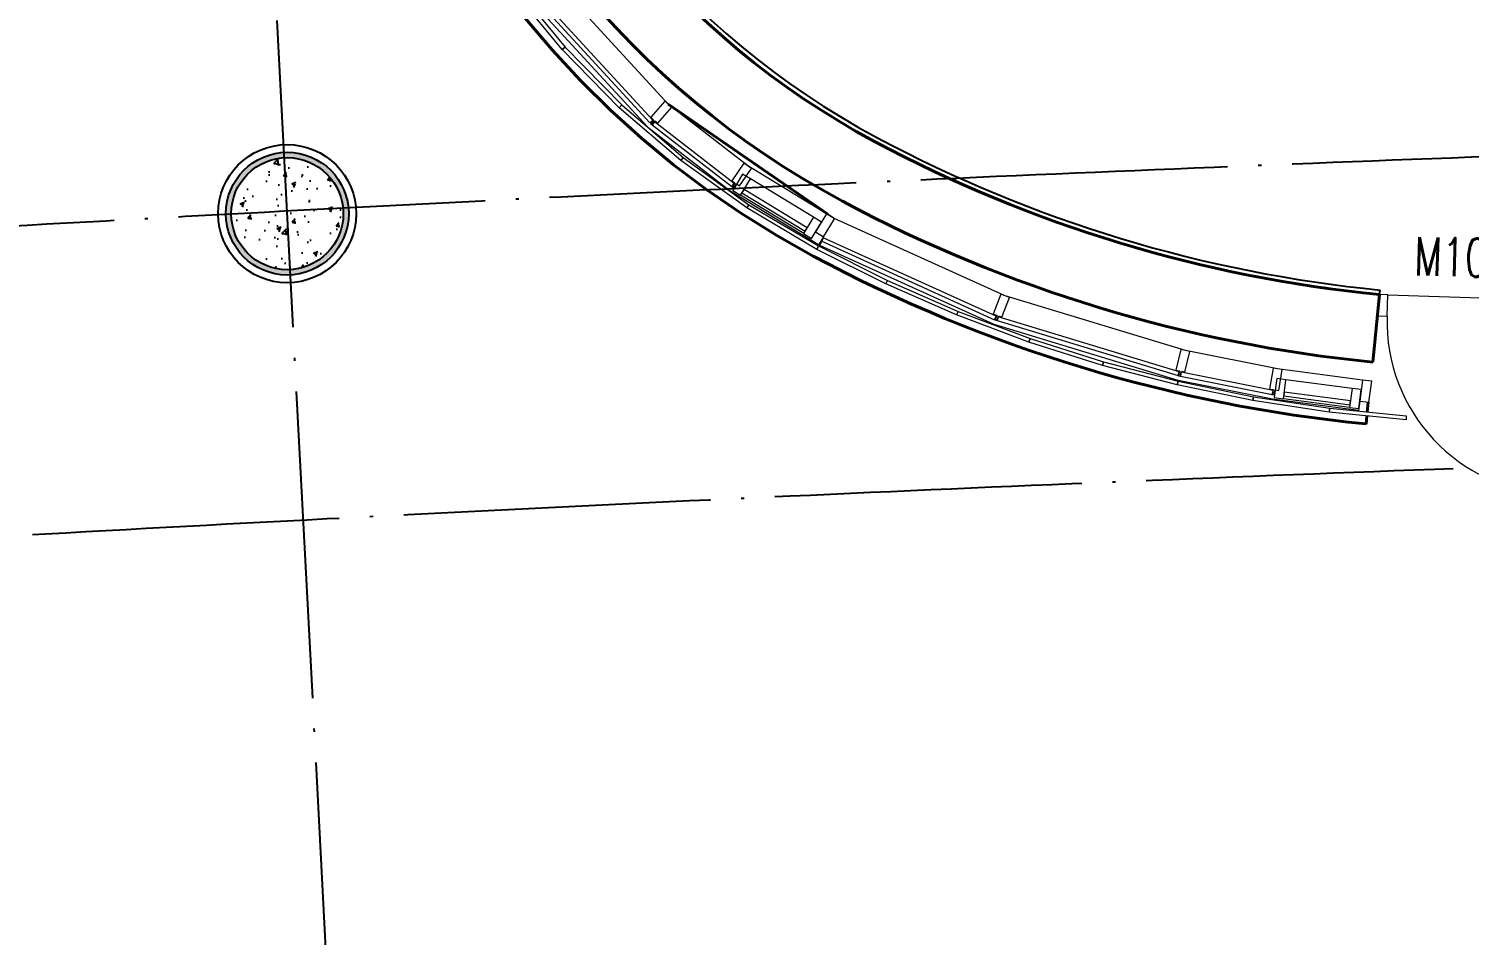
# Model space of a CAD drawing. Header units: millimetres. Extents: x 347599 to 1495443, y -100002 to 152717.
# Drawn here: x 1387381 to 1396761, y 9897 to 15803 of the extents above; entities that cross this region are included whole.
import ezdxf
from ezdxf.enums import TextEntityAlignment as Align

# ---------------------------------------------------------------- set-up
doc = ezdxf.new("R2010")
doc.units = ezdxf.units.MM
doc.header["$LTSCALE"] = 1000
doc.linetypes.add('E-RG-1F$0$$0$DOTE', pattern=[2.42, 2, -0.2, 0.02, -0.2])
doc.layers.get('0').update_dxf_attribs({"linetype": 'CONTINUOUS'})
for name, color, linetype in [('00外装饰面', 21, 'CONTINUOUS'), ('A-------', 18, 'CONTINUOUS'), ('A-SYMB-DOOR', 13, 'CONTINUOUS'), ('A-SYMB-DOOR1', 4, 'CONTINUOUS'), ('A—墙体', 7, 'CONTINUOUS'), ('A—轴线、尺寸', 1, 'CONTINUOUS'), ('I—平面—装饰面层线', 192, 'CONTINUOUS'), ('I—平面—门', 22, 'CONTINUOUS'), ('XRE2$0$0S-COLS-HATCH-A', 8, 'CONTINUOUS'), ('轴线100', 1, 'CONTINUOUS')]:
    doc.layers.add(name, color=color, linetype=linetype)
for name, color, linetype, lineweight in [('E1-RD-1F$0$A-DOOR', 32, 'CONTINUOUS', 5), ('E1-RD-1F$0$A-GLAZ', 140, 'CONTINUOUS', 5), ('E1-RD-1F$0$A-GLAZ-CWMG', 3, 'CONTINUOUS', 5), ('E1-RD-1F$0$A-WALL', 7, 'CONTINUOUS', 5), ('E1-RI-1F$0$A-WALL', 7, 'CONTINUOUS', 5)]:
    doc.layers.add(name, color=color, linetype=linetype, lineweight=lineweight)
doc.styles.add('ECADI-TXT', font='simplex.shx', dxfattribs={"bigfont": 'hztxt.shx'})

# ---------------------------------------------------------------- blocks, each defined once
blk = doc.blocks.new('E1-RD-1F$0$Rectangular Mullion - 60 x 200 vert Butt glazed - Black-10418609-E1b 和 E1c 号楼一层平面图 BLDG E1b AND E1c FIRST FLOOR PLAN')
at = {"layer": 'E1-RD-1F$0$A-GLAZ-CWMG', "color": 8}
for p, q in [((-60, -125.3), (-60, -122.1)), ((-11.2, -125.3), (-60, -125.3))]:
    blk.add_line(p, q, dxfattribs=at)
blk = doc.blocks.new('E1-RD-1F$0$Rectangular Mullion - 60 X 200 standard snap cover - Black-10418608-E1b 和 E1c 号楼一层平面图 BLDG E1b AND E1c FIRST FLOOR PLAN')
at = {"layer": 'E1-RD-1F$0$A-GLAZ-CWMG', "color": 8}
blk.add_line((78946, 20991.5), (78943.7, 20993.9), dxfattribs=at)
at = {"layer": 'E1-RD-1F$0$A-WALL', "lineweight": 40}
blk.add_line((79970.4, 20202.1), (79102.3, 21117.3), dxfattribs=at)
blk = doc.blocks.new('E1-RD-1F$0$Rectangular Mullion - 60 x 200 vert Butt glazed - Black-10418539-E1b 和 E1c 号楼一层平面图 BLDG E1b AND E1c FIRST FLOOR PLAN')
at = {"layer": 'E1-RD-1F$0$A-GLAZ-CWMG', "lineweight": 18}
for p, q in [((-60, 12.7), (0, 12.7)), ((-60, -125.3), (-60, 12.7)), ((0, 12.7), (0, -125.3)), ((0, -125.3), (-60, -125.3))]:
    blk.add_line(p, q, dxfattribs=at)
blk = doc.blocks.new('E1-RD-1F$0$System Panel - Glazed-9192217-E1b 和 E1c 号楼一层平面图 BLDG E1b AND E1c FIRST FLOOR PLAN')
at = {"layer": 'E1-RD-1F$0$A-GLAZ', "lineweight": 13}
for p, q in [((328.4, -19.1), (-328.4, -19.1)), ((-328.4, -19.1), (-328.4, -44.5)), ((-328.4, -44.5), (328.4, -44.5)), ((328.4, -44.5), (328.4, -19.1))]:
    blk.add_line(p, q, dxfattribs=at)
blk = doc.blocks.new('E1-RD-1F$0$Rectangular Mullion - 60 x 200 Center Butt Glazed - Black-10418546-E1b 和 E1c 号楼一层平面图 BLDG E1b AND E1c FIRST FLOOR PLAN')
at = {"layer": 'E1-RD-1F$0$A-GLAZ-CWMG', "color": 8}
for p, q in [((-30, 12.7), (-6, 12.7)), ((-30, -125.3), (-30, 12.7)), ((-6, 12.7), (-6, 44.5)), ((-6, 44.5), (6, 44.5)), ((6, 44.5), (6, 12.7)), ((6, 12.7), (30, 12.7)), ((30, 12.7), (30, -125.3)), ((30, -125.3), (-30, -125.3))]:
    blk.add_line(p, q, dxfattribs=at)
blk = doc.blocks.new('E1-RD-1F$0$System Panel - Glazed-9149671-E1b 和 E1c 号楼一层平面图 BLDG E1b AND E1c FIRST FLOOR PLAN')
at = {"layer": 'E1-RD-1F$0$A-GLAZ', "lineweight": 13}
for p, q in [((661.8, -19.1), (-661.8, -19.1)), ((-661.8, -19.1), (-661.8, -44.5)), ((-661.8, -44.5), (661.8, -44.5)), ((661.8, -44.5), (661.8, -19.1))]:
    blk.add_line(p, q, dxfattribs=at)
blk = doc.blocks.new('E1-RD-1F$0$System Panel - Glazed-9149648-E1b 和 E1c 号楼一层平面图 BLDG E1b AND E1c FIRST FLOOR PLAN')
at = {"layer": 'E1-RD-1F$0$A-GLAZ', "lineweight": 13}
for p, q in [((618.3, -19), (-618.3, -19)), ((-618.3, -19), (-618.3, -44.5)), ((-618.3, -44.5), (618.3, -44.5)), ((618.3, -44.5), (618.3, -19))]:
    blk.add_line(p, q, dxfattribs=at)
blk = doc.blocks.new('E1-RD-1F$0$Rectangular Mullion - 60 x 200 vert Butt glazed - Black-9164929-E1b 和 E1c 号楼一层平面图 BLDG E1b AND E1c FIRST FLOOR PLAN')
at = {"layer": 'E1-RD-1F$0$A-GLAZ-CWMG', "color": 135, "lineweight": 18}
for p, q in [((-60, 12.7), (0, 12.7)), ((-60, -125.3), (-60, 12.7)), ((0, 12.7), (0, -125.3)), ((0, -125.3), (-60, -125.3))]:
    blk.add_line(p, q, dxfattribs=at)
blk = doc.blocks.new('E1-RD-1F$0$System Panel - Glazed-9149649-E1b 和 E1c 号楼一层平面图 BLDG E1b AND E1c FIRST FLOOR PLAN')
at = {"layer": 'E1-RD-1F$0$A-GLAZ', "lineweight": 13}
for p, q in [((615.3, -19.1), (-615.3, -19.1)), ((-615.3, -19.1), (-615.3, -44.4)), ((-615.3, -44.4), (615.3, -44.4)), ((615.3, -44.4), (615.3, -19.1))]:
    blk.add_line(p, q, dxfattribs=at)
blk = doc.blocks.new('E1-RD-1F$0$Rectangular Mullion - 60 x 200 Center Butt Glazed - Black-10418523-E1b 和 E1c 号楼一层平面图 BLDG E1b AND E1c FIRST FLOOR PLAN')
at = {"layer": 'E1-RD-1F$0$A-GLAZ-CWMG', "lineweight": 18}
for p, q in [((-30, 12.7), (-6, 12.7)), ((-30, -125.3), (-30, 12.7)), ((-6, 12.7), (-6, 44.5)), ((-6, 44.5), (6, 44.5)), ((6, 44.5), (6, 12.7)), ((6, 12.7), (30, 12.7)), ((30, 12.7), (30, -125.3)), ((30, -125.3), (-30, -125.3))]:
    blk.add_line(p, q, dxfattribs=at)
blk = doc.blocks.new('E1-RD-1F$0$System Panel - Glazed-9192216-E1b 和 E1c 号楼一层平面图 BLDG E1b AND E1c FIRST FLOOR PLAN')
at = {"layer": 'E1-RD-1F$0$A-GLAZ', "lineweight": 13}
for p, q in [((304.8, -19.1), (-304.8, -19.1)), ((-304.8, -19.1), (-304.8, -44.5)), ((-304.8, -44.5), (304.8, -44.5)), ((304.8, -44.5), (304.8, -19.1))]:
    blk.add_line(p, q, dxfattribs=at)
blk = doc.blocks.new('E1-RD-1F$0$Rectangular Mullion - 60 x 200 Center Butt Glazed - Black-10418517-E1b 和 E1c 号楼一层平面图 BLDG E1b AND E1c FIRST FLOOR PLAN')
at = {"layer": 'E1-RD-1F$0$A-GLAZ-CWMG', "lineweight": 18}
for p, q in [((-30, 12.7), (-6, 12.7)), ((-30, -125.3), (-30, 12.7)), ((-6, 12.7), (-6, 44.5)), ((-6, 44.5), (6, 44.5)), ((6, 44.5), (6, 12.7)), ((6, 12.7), (30, 12.7)), ((30, 12.7), (30, -125.3)), ((30, -125.3), (-30, -125.3))]:
    blk.add_line(p, q, dxfattribs=at)
blk = doc.blocks.new('E1-RD-1F$0$MRY_cw-door-1_aluminum - Blue Glass Door-9090412-E1b 和 E1c 号楼一层平面图 BLDG E1b AND E1c FIRST FLOOR PLAN')
at = {"layer": 'E1-RD-1F$0$A-DOOR'}
blk.add_line((561.3, -12.7), (561.3, -1135.4), dxfattribs=at)
at = {"layer": 'E1-RD-1F$0$A-DOOR', "lineweight": 9}
blk.add_arc((561.3, -12.7), 1122.7, 180, 270, dxfattribs=at)
blk = doc.blocks.new('E1-RD-1F$0$Rectangular Mullion - 60 x 200 vert Butt glazed - Black-9086385-E1b 和 E1c 号楼一层平面图 BLDG E1b AND E1c FIRST FLOOR PLAN')
at = {"layer": 'I—平面—门', "lineweight": 18}
for p, q in [((0, 12.7), (-60, 12.7)), ((-60, 12.7), (-60, -125.3)), ((0, -125.3), (0, 12.7)), ((-60, -125.3), (0, -125.3))]:
    blk.add_line(p, q, dxfattribs=at)
blk = doc.blocks.new('E1-RD-1F$0$Rectangular Mullion - 60 X 200 standard snap cover - Black-10418524-E1b 和 E1c 号楼一层平面图 BLDG E1b AND E1c FIRST FLOOR PLAN')
at = {"layer": 'E1-RD-1F$0$A-GLAZ-CWMG', "color": 8}
for p, q in [((80989.5, 19441.9), (80001.2, 20168.7)), ((79876.6, 20012.1), (79894.5, 20036.5)), ((80881.6, 19273), (79876.6, 20012.1)), ((79909.5, 20057), (79920.8, 20072.3))]:
    blk.add_line(p, q, dxfattribs=at)
blk = doc.blocks.new('E1-RD-1F$0$Rectangular Mullion - 60 X 200 standard snap cover - Black-10418525-E1b 和 E1c 号楼一层平面图 BLDG E1b AND E1c FIRST FLOOR PLAN')
at = {"layer": 'E1-RD-1F$0$A-GLAZ-CWMG', "color": 8}
for p, q in [((82065.5, 18849.5), (80989.5, 19441.9)), ((81977.7, 18669.5), (80881.6, 19273))]:
    blk.add_line(p, q, dxfattribs=at)
blk = doc.blocks.new('E1-RD-1F$0$Rectangular Mullion - 60 X 200 standard snap cover - Black-10453960-E1b 和 E1c 号楼一层平面图 BLDG E1b AND E1c FIRST FLOOR PLAN')
at = {"layer": 'E1-RD-1F$0$A-GLAZ-CWMG', "color": 8}
for p, q in [((82627.4, 18608.5), (82065.5, 18849.5)), ((82554.6, 18422.1), (81977.7, 18669.5))]:
    blk.add_line(p, q, dxfattribs=at)
blk = doc.blocks.new('E1-RD-1F$0$Rectangular Mullion - 60 X 200 standard snap cover - Black-10453954-E1b 和 E1c 号楼一层平面图 BLDG E1b AND E1c FIRST FLOOR PLAN')
at = {"layer": 'E1-RD-1F$0$A-GLAZ-CWMG', "color": 8}
for p, q in [((79525.1, 20617.4), (79104.1, 21114.3)), ((79379.7, 20479.5), (78941.3, 20997))]:
    blk.add_line(p, q, dxfattribs=at)
blk = doc.blocks.new('E1-RD-1F$0$Rectangular Mullion - 60 X 200 standard snap cover - Black-10453955-E1b 和 E1c 号楼一层平面图 BLDG E1b AND E1c FIRST FLOOR PLAN')
at = {"layer": 'E1-RD-1F$0$A-GLAZ-CWMG', "color": 8}
for p, q in [((79104.1, 21114.3), (78436.2, 22242.3)), ((78940.3, 20998.3), (78252.6, 22159.8))]:
    blk.add_line(p, q, dxfattribs=at)
blk = doc.blocks.new('E1-RD-1F$0$Rectangular Mullion - 60 X 200 standard snap cover - Black-10453961-E1b 和 E1c 号楼一层平面图 BLDG E1b AND E1c FIRST FLOOR PLAN')
at = {"layer": 'E1-RD-1F$0$A-GLAZ-CWMG', "color": 8}
for p, q in [((83153.2, 18422.8), (82627.4, 18608.5)), ((83086.5, 18234.2), (82554.6, 18422.1)), ((83107.2, 18292.7), (83086.5, 18234.2))]:
    blk.add_line(p, q, dxfattribs=at)
blk = doc.blocks.new('E1-RD-1F$0$Rectangular Mullion - 60 x 200 Center Butt Glazed - Black-10418516-E1b 和 E1c 号楼一层平面图 BLDG E1b AND E1c FIRST FLOOR PLAN')
at = {"layer": 'E1-RD-1F$0$A-GLAZ-CWMG', "lineweight": 18}
for p, q in [((-30, 12.7), (-6, 12.7)), ((-30, -125.3), (-30, 12.7)), ((-6, 12.7), (-6, 44.5)), ((-6, 44.5), (6, 44.5)), ((6, 44.5), (6, 12.7)), ((6, 12.7), (30, 12.7)), ((30, 12.7), (30, -125.3)), ((30, -125.3), (-30, -125.3))]:
    blk.add_line(p, q, dxfattribs=at)
blk = doc.blocks.new('E1-RD-1F$0$Rectangular Mullion - 60 X 200 standard snap cover - Black-10453958-E1b 和 E1c 号楼一层平面图 BLDG E1b AND E1c FIRST FLOOR PLAN')
at = {"layer": 'E1-RD-1F$0$A-GLAZ-CWMG', "color": 8}
for p, q in [((79963.1, 20204.7), (79525.1, 20617.4)), ((79869.6, 20018), (79379.7, 20479.5)), ((79912.1, 20063.1), (79869.6, 20018))]:
    blk.add_line(p, q, dxfattribs=at)
blk = doc.blocks.new('E1-RD-1F$0$Rectangular Mullion - 60 x 200 Center Butt Glazed - Black-10418542-E1b 和 E1c 号楼一层平面图 BLDG E1b AND E1c FIRST FLOOR PLAN')
at = {"layer": 'E1-RD-1F$0$A-GLAZ-CWMG', "lineweight": 18}
for p, q in [((-30, 12.7), (-6, 12.7)), ((-30, -125.3), (-30, 12.7)), ((-6, 12.7), (-6, 44.5)), ((-6, 44.5), (6, 44.5)), ((6, 44.5), (6, 12.7)), ((6, 12.7), (30, 12.7)), ((30, 12.7), (30, -125.3)), ((30, -125.3), (-30, -125.3))]:
    blk.add_line(p, q, dxfattribs=at)
blk = doc.blocks.new('E1-RD-1F$0$System Panel - Glazed visual-9192215-E1b 和 E1c 号楼一层平面图 BLDG E1b AND E1c FIRST FLOOR PLAN')
at = {"layer": 'E1-RD-1F$0$A-GLAZ', "lineweight": 13}
for p, q in [((217.4, -19), (-217.4, -19)), ((-217.4, -19), (-217.4, -44.5)), ((-217.4, -44.5), (217.4, -44.5)), ((217.4, -44.5), (217.4, -19))]:
    blk.add_line(p, q, dxfattribs=at)
blk = doc.blocks.new('E1-RD-1F$0$Rectangular Mullion - 60 x 125-9192211-E1b 和 E1c 号楼一层平面图 BLDG E1b AND E1c FIRST FLOOR PLAN')
at = {"layer": 'E1-RD-1F$0$A-GLAZ-CWMG', "color": 8}
for p, q in [((83075.3, 18383.7), (82665.4, 18528.5)), ((83033.6, 18265.8), (82623.7, 18410.7))]:
    blk.add_line(p, q, dxfattribs=at)
blk = doc.blocks.new('E1-RD-1F$0$Rectangular Mullion - 60 x 125-9192212-E1b 和 E1c 号楼一层平面图 BLDG E1b AND E1c FIRST FLOOR PLAN')
at = {"layer": 'E1-RD-1F$0$A-GLAZ-CWMG', "color": 135, "lineweight": 18}
for p, q in [((-60, 62.5), (0, 62.5)), ((-60, -62.5), (-60, 62.5)), ((0, 62.5), (0, -62.5)), ((0, -62.5), (-60, -62.5))]:
    blk.add_line(p, q, dxfattribs=at)
blk = doc.blocks.new('E1-RD-1F$0$Rectangular Mullion - 60 x 125-9192214-E1b 和 E1c 号楼一层平面图 BLDG E1b AND E1c FIRST FLOOR PLAN')
at = {"layer": 'E1-RD-1F$0$A-GLAZ-CWMG', "lineweight": 18}
for p, q in [((0, 62.5), (-60, 62.5)), ((-60, 62.5), (-60, -62.5)), ((0, -62.5), (0, 62.5)), ((-60, -62.5), (0, -62.5))]:
    blk.add_line(p, q, dxfattribs=at)
blk = doc.blocks.new('E1-RD-1F$0$System Panel - Glazed visual-9192230-E1b 和 E1c 号楼一层平面图 BLDG E1b AND E1c FIRST FLOOR PLAN')
at = {"layer": 'E1-RD-1F$0$A-GLAZ', "lineweight": 13}
for p, q in [((240.6, -19.1), (-240.6, -19.1)), ((-240.6, -19.1), (-240.6, -44.5)), ((-240.6, -44.5), (240.6, -44.5)), ((240.6, -44.5), (240.6, -19.1))]:
    blk.add_line(p, q, dxfattribs=at)
blk = doc.blocks.new('E1-RD-1F$0$Rectangular Mullion - 60 x 125-9192226-E1b 和 E1c 号楼一层平面图 BLDG E1b AND E1c FIRST FLOOR PLAN')
at = {"layer": 'E1-RD-1F$0$A-GLAZ-CWMG', "color": 8}
for p, q in [((79875.8, 20200.6), (79525.5, 20530.7)), ((79790.1, 20109.6), (79439.8, 20439.7))]:
    blk.add_line(p, q, dxfattribs=at)
blk = doc.blocks.new('E1-RD-1F$0$Rectangular Mullion - 60 x 125-9192227-E1b 和 E1c 号楼一层平面图 BLDG E1b AND E1c FIRST FLOOR PLAN')
at = {"layer": 'E1-RD-1F$0$A-GLAZ-CWMG', "lineweight": 18}
for p, q in [((-60, 62.5), (0, 62.5)), ((-60, -62.5), (-60, 62.5)), ((0, 62.5), (0, -62.5)), ((0, -62.5), (-60, -62.5))]:
    blk.add_line(p, q, dxfattribs=at)
blk = doc.blocks.new('E1-RD-1F$0$Rectangular Mullion - 60 x 125-9192229-E1b 和 E1c 号楼一层平面图 BLDG E1b AND E1c FIRST FLOOR PLAN')
at = {"layer": 'E1-RD-1F$0$A-GLAZ-CWMG', "lineweight": 18}
for p, q in [((0, 62.5), (-60, 62.5)), ((-60, 62.5), (-60, -62.5)), ((0, -62.5), (0, 62.5)), ((-60, -62.5), (0, -62.5))]:
    blk.add_line(p, q, dxfattribs=at)
blk = doc.blocks.new('ECADI-TAG-DOOR')

msp = doc.modelspace()

# ---------------------------------------------------------------- hatches: boundary and pattern name
at = {"layer": 'A-------'}
h = msp.add_hatch(color=256, dxfattribs=at)
edge = h.paths.add_edge_path()
edge.add_arc((1389063.9, 14598.2), 400, 0, 360)
edge = h.paths.add_edge_path(flags=17)
edge.add_arc((1389063.9, 14598.2), 365, 0, 360)
at = {"layer": 'XRE2$0$0S-COLS-HATCH-A'}
h = msp.add_hatch(dxfattribs=at)
h.set_pattern_fill('AR-CONC', color=256, scale=40, style=0)
h.set_pattern_definition([(50, (-10363982.86, 6219919.24), (286.904073, -25.100854), [30, -330]), (355, (-10363982.86, 6219919.24), (-55.5005334, 300.8768535), [24, -264]), (100.4514, (-10363958.95, 6219917.15), (231.4037527, 275.775817), [25.496076, -280.456845]), (46.1842, (-10363982.86, 6219999.24), (426.896419, -66.207606), [45, -495]), (96.6356, (-10363947.3, 6219993.72), (373.865082, 389.647148), [38.244115, -420.6852]), (351.1842, (-10363982.86, 6219999.24), (373.864778, 389.64744), [36, -396]), (21, (-10363942.86, 6219979.24), (238.762821, -161.0475563), [30, -330]), (326, (-10363942.86, 6219979.24), (97.326133, 290.060018), [24, -264]), (71.4514, (-10363922.97, 6219965.82), (336.0890514, 129.0121987), [25.496076, -280.456845]), (37.5, (-10363982.86, 6219919.24), (4.8639421, 133.1575415), [0, -260.8, 0, -268, 0, -265]), (7.5, (-10363982.86, 6219919.24), (105.227815, 157.7646848), [0, -152.8, 0, -254.8, 0, -101]), (327.5, (-10364072.06, 6219919.24), (213.5289745, -9.0219487), [0, -100, 0, -312, 0, -414]), (317.5, (-10364112.06, 6219919.24), (233.2744677, 40.041993), [0, -130, 0, -207.2, 0, -294])])
edge = h.paths.add_edge_path()
edge.add_arc((1389063.9, 14598.2), 365, 0, 360)

# ---------------------------------------------------------------- linework, layer by layer
for radius in [400, 365]:
    msp.add_circle((1389063.9, 14598.2, 0), radius)
at = {"layer": '00外装饰面', "linetype": 'ByBlock', "ltscale": 5}
msp.add_circle((1389063.3, 14598.2), 450, dxfattribs=at)
at = {"layer": 'A—墙体'}
for p, q in [((1396133.8, 13630.9), (1396177.2, 14070.8)), ((1396097.3, 13305.7), (1396103.7, 13370.1)), ((1396089.6, 13227.8), (1396094.8, 13280.9))]:
    msp.add_line(p, q, dxfattribs=at)
at = {"layer": 'A—墙体', "flags": 128}
msp.add_lwpolyline([(1390613.9, 15872.5), (1390789.6, 15664.6), (1390974.4, 15464.8), (1391167.9, 15273.4), (1391369.7, 15090.7), (1391579.4, 14917.3), (1391796.6, 14753.3), (1392020.9, 14599.1), (1392251.9, 14455), (1392489, 14321.4)], dxfattribs=at)
at = {"layer": 'A—墙体'}
for centre, radius, start, end in [((1395374.5, 19718.5), 5714.5, 151.86871, 241.86871), ((1395374.5, 19718.5), 5272.5, 151.86871, 241.86871), ((1397041.5, 22836.3), 8808, 241.86871, 264.36871), ((1397041.5, 22836.3), 9250, 241.86871, 264.36871), ((1397041.5, 22836.3), 9655.5, 241.86871, 264.34229)]:
    msp.add_arc(centre, radius, start, end, dxfattribs=at)
at = {"layer": 'A—轴线、尺寸', "linetype": 'E-RG-1F$0$$0$DOTE'}
msp.add_line((1389483, 6609.2), (1387911.6, 36565.6), dxfattribs=at)
msp.add_arc((1414706.3, -474229.7), 487500, 90.131059, 98.027565, dxfattribs=at)
at = {"layer": 'E1-RD-1F$0$A-DOOR'}
msp.add_line((1396231, 14069), (1397353.1, 14032.2), dxfattribs=at)
msp.add_line((1396231, 14069), (1397353.1, 14032.2), dxfattribs=at)
at = {"layer": 'E1-RD-1F$0$A-GLAZ', "color": 8}
for p, q in [((1390854.3, 15667.2), (1390518.4, 16076.6)), ((1390854.3, 15667.2), (1390518.4, 16076.6)), ((1390538.4, 16091.6), (1390872.9, 15683.9)), ((1390538.4, 16091.6), (1390872.9, 15683.9)), ((1390872.9, 15683.9), (1390854.3, 15667.2)), ((1390854.3, 15667.2), (1390872.9, 15683.9)), ((1390872.9, 15683.9), (1390854.3, 15667.2)), ((1390854.3, 15667.2), (1390872.9, 15683.9)), ((1391224.6, 15288.6), (1390854.3, 15667.2)), ((1391224.6, 15288.6), (1390854.3, 15667.2)), ((1390872.9, 15683.9), (1391241.7, 15306.9)), ((1390872.9, 15683.9), (1391241.7, 15306.9)), ((1391224.6, 15288.6), (1391241.7, 15306.9)), ((1391241.7, 15306.9), (1391224.6, 15288.6)), ((1391224.6, 15288.6), (1391241.7, 15306.9)), ((1391241.7, 15306.9), (1391224.6, 15288.6)), ((1391241.7, 15306.9), (1391641.9, 14963.5)), ((1391241.7, 15306.9), (1391641.9, 14963.5)), ((1391626.5, 14943.8), (1391224.6, 15288.6)), ((1391626.5, 14943.8), (1391224.6, 15288.6)), ((1391626.5, 14943.8), (1391641.9, 14963.5)), ((1391641.9, 14963.5), (1391626.5, 14943.8)), ((1391626.5, 14943.8), (1391641.9, 14963.5)), ((1391641.9, 14963.5), (1391626.5, 14943.8)), ((1392056.9, 14635.3), (1391626.5, 14943.8)), ((1392056.9, 14635.3), (1391626.5, 14943.8)), ((1391641.9, 14963.5), (1392070.6, 14656.2)), ((1391641.9, 14963.5), (1392070.6, 14656.2)), ((1392070.6, 14656.2), (1392056.9, 14635.3)), ((1392056.9, 14635.3), (1392070.6, 14656.2)), ((1392070.6, 14656.2), (1392056.9, 14635.3)), ((1392056.9, 14635.3), (1392070.6, 14656.2)), ((1392512.5, 14365.5), (1392056.9, 14635.3)), ((1392512.5, 14365.5), (1392056.9, 14635.3)), ((1392070.6, 14656.2), (1392524.3, 14387.6)), ((1392070.6, 14656.2), (1392524.3, 14387.6)), ((1392512.5, 14365.5), (1392524.3, 14387.6)), ((1392524.3, 14387.6), (1392512.5, 14365.5)), ((1392512.5, 14365.5), (1392524.3, 14387.6)), ((1392524.3, 14387.6), (1392512.5, 14365.5)), ((1392962.1, 14140.1), (1392512.5, 14365.5)), ((1392962.1, 14140.1), (1392512.5, 14365.5)), ((1392524.3, 14387.6), (1392972.7, 14162.7)), ((1392524.3, 14387.6), (1392972.7, 14162.7)), ((1392962.1, 14140.1), (1392972.7, 14162.7)), ((1392972.7, 14162.7), (1392962.1, 14140.1)), ((1392962.1, 14140.1), (1392972.7, 14162.7)), ((1392972.7, 14162.7), (1392962.1, 14140.1)), ((1393422.8, 13938.5), (1392962.1, 14140.1)), ((1393422.8, 13938.5), (1392962.1, 14140.1)), ((1392972.7, 14162.7), (1393432.2, 13961.7)), ((1392972.7, 14162.7), (1393432.2, 13961.7)), ((1393422.8, 13938.5), (1393432.2, 13961.7)), ((1393432.2, 13961.7), (1393422.8, 13938.5)), ((1393422.8, 13938.5), (1393432.2, 13961.7)), ((1393432.2, 13961.7), (1393422.8, 13938.5)), ((1393893.4, 13761.3), (1393422.8, 13938.5)), ((1393893.4, 13761.3), (1393422.8, 13938.5)), ((1393432.2, 13961.7), (1393901.6, 13784.9)), ((1393432.2, 13961.7), (1393901.6, 13784.9)), ((1393893.4, 13761.3), (1393901.6, 13784.9)), ((1393901.6, 13784.9), (1393893.4, 13761.3)), ((1393893.4, 13761.3), (1393901.6, 13784.9)), ((1393901.6, 13784.9), (1393893.4, 13761.3)), ((1394372.7, 13609), (1393893.4, 13761.3)), ((1394372.7, 13609), (1393893.4, 13761.3)), ((1393901.6, 13784.9), (1394379.6, 13633)), ((1393901.6, 13784.9), (1394379.6, 13633)), ((1394372.7, 13609), (1394379.6, 13633)), ((1394379.6, 13633), (1394372.7, 13609)), ((1394372.7, 13609), (1394379.6, 13633)), ((1394379.6, 13633), (1394372.7, 13609)), ((1394859.3, 13482), (1394372.7, 13609)), ((1394859.3, 13482), (1394372.7, 13609)), ((1394379.6, 13633), (1394864.9, 13506.3)), ((1394379.6, 13633), (1394864.9, 13506.3)), ((1394859.3, 13482), (1394864.9, 13506.3)), ((1394864.9, 13506.3), (1394859.3, 13482)), ((1394859.3, 13482), (1394864.9, 13506.3)), ((1394864.9, 13506.3), (1394859.3, 13482)), ((1395351.8, 13380.6), (1394859.3, 13482)), ((1395351.8, 13380.6), (1394859.3, 13482)), ((1394864.9, 13506.3), (1395356.2, 13405.2)), ((1394864.9, 13506.3), (1395356.2, 13405.2)), ((1395351.8, 13380.6), (1395356.2, 13405.2)), ((1395356.2, 13405.2), (1395351.8, 13380.6)), ((1395351.8, 13380.6), (1395356.2, 13405.2)), ((1395356.2, 13405.2), (1395351.8, 13380.6)), ((1395849, 13305.1), (1395351.8, 13380.6)), ((1395849, 13305.1), (1395351.8, 13380.6)), ((1395356.2, 13405.2), (1395852.1, 13329.9)), ((1395356.2, 13405.2), (1395852.1, 13329.9)), ((1395849, 13305.1), (1395852.1, 13329.9)), ((1395852.1, 13329.9), (1395849, 13305.1)), ((1395849, 13305.1), (1395852.1, 13329.9)), ((1395852.1, 13329.9), (1395849, 13305.1)), ((1395852.1, 13329.9), (1396351.3, 13280.7)), ((1395852.1, 13329.9), (1396351.3, 13280.7)), ((1396349.5, 13255.8), (1395849, 13305.1)), ((1396349.5, 13255.8), (1395849, 13305.1)), ((1396351.3, 13280.7), (1396349.5, 13255.8)), ((1396351.3, 13280.7), (1396349.5, 13255.8))]:
    msp.add_line(p, q, dxfattribs=at)
at = {"layer": 'E1-RD-1F$0$A-WALL', "lineweight": 40}
for p, q in [((1396133.8, 13630.9), (1396177.2, 14070.8)), ((1396097.3, 13305.7), (1396103.7, 13370.1)), ((1396089.6, 13227.8), (1396094.8, 13280.9))]:
    msp.add_line(p, q, dxfattribs=at)
at = {"layer": 'E1-RD-1F$0$A-WALL', "lineweight": 40, "flags": 128}
msp.add_lwpolyline([(1390613.9, 15872.5), (1390789.6, 15664.6), (1390974.4, 15464.8), (1391167.9, 15273.4), (1391369.7, 15090.7), (1391579.4, 14917.3), (1391796.6, 14753.3), (1392020.9, 14599.1), (1392251.9, 14455), (1392489, 14321.4)], dxfattribs=at)
at = {"layer": 'E1-RD-1F$0$A-WALL', "lineweight": 40}
for centre, radius, start, end in [((1395374.5, 19718.5), 5714.5, 151.86871, 241.86871), ((1395374.5, 19718.5), 5272.5, 151.86871, 241.86871), ((1397041.5, 22836.3), 8808, 241.86871, 264.36871), ((1397041.5, 22836.3), 9250, 241.86871, 264.36871), ((1397041.5, 22836.3), 9655.5, 241.86871, 264.34229)]:
    msp.add_arc(centre, radius, start, end, dxfattribs=at)
at = {"layer": 'E1-RI-1F$0$A-WALL', "lineweight": 40, "flags": 128}
msp.add_lwpolyline([(1390613.9, 15872.5), (1390789.6, 15664.6), (1390974.4, 15464.8), (1391167.9, 15273.4), (1391369.7, 15090.7), (1391579.4, 14917.3), (1391796.6, 14753.3), (1392020.9, 14599.1), (1392251.8, 14455), (1392488.9, 14321.4)], dxfattribs=at)
at = {"layer": 'E1-RI-1F$0$A-WALL', "lineweight": 40}
msp.add_arc((1397041.5, 22836.3), 9655.5, 241.86871, 264.34229, dxfattribs=at)
at = {"layer": 'I—平面—装饰面层线'}
msp.add_line((1396177.2, 14070.8), (1396180.1, 14100.7), dxfattribs=at)
for centre, radius, start, end in [((1395374.5, 19718.5), 5242.5, 151.86871, 241.86871), ((1397041.5, 22836.3), 8778, 241.86871, 264.36871)]:
    msp.add_arc(centre, radius, start, end, dxfattribs=at)
at = {"layer": '轴线100', "linetype": 'E-RG-1F$0$$0$DOTE'}
msp.add_line((1389483, 6609.2), (1387911.6, 36565.6), dxfattribs=at)
for centre, radius, start, end in [((1415420.8, -479683.1), 495000, 90.381865, 98.026074), ((1414706.3, -474229.7), 487500, 90.131059, 98.027565)]:
    msp.add_arc(centre, radius, start, end, dxfattribs=at)

# ---------------------------------------------------------------- block references
at = {"layer": 'A-SYMB-DOOR1'}
ref = msp.add_blockref('ECADI-TAG-DOOR', (1397390.8, 13441.6), dxfattribs=dict(at, xscale=100.0000000022701, yscale=100.0000000022701, zscale=100.0000000022702, rotation=358.450543523159))
ref.add_attrib('门窗主编号1', 'M1028', dxfattribs={"layer": 'A-SYMB-DOOR', "height": 250, "rotation": 358.45054, "style": 'ECADI-TXT', "width": 0.7}).set_placement((1397180.6, 14176), align=Align.RIGHT)
ref = msp.add_blockref('ECADI-TAG-DOOR', (1397390.8, 13441.6, 0), dxfattribs=dict(at, xscale=100.0000000022701, yscale=100.0000000022701, zscale=100.0000000022702, rotation=358.450543523159))
ref.add_attrib('门窗主编号1', 'M1028', dxfattribs={"layer": 'A-SYMB-DOOR', "height": 250, "rotation": 358.45054, "style": 'ECADI-TXT', "width": 0.7}).set_placement((1397180.6, 14176, 0), align=Align.RIGHT)
at = {"layer": 'E1-RD-1F$0$A-DOOR', "rotation": 358.1187062620274}
msp.add_blockref('E1-RD-1F$0$MRY_cw-door-1_aluminum - Blue Glass Door-9090412-E1b 和 E1c 号楼一层平面图 BLDG E1b AND E1c FIRST FLOOR PLAN', (1396787.9, 13925.4), dxfattribs=at)
msp.add_blockref('E1-RD-1F$0$MRY_cw-door-1_aluminum - Blue Glass Door-9090412-E1b 和 E1c 号楼一层平面图 BLDG E1b AND E1c FIRST FLOOR PLAN', (1396787.9, 13925.4), dxfattribs=at)
at = {"layer": 'E1-RD-1F$0$A-GLAZ', "color": 8}
for name, p, rotation in [('E1-RD-1F$0$System Panel - Glazed visual-9192230-E1b 和 E1c 号楼一层平面图 BLDG E1b AND E1c FIRST FLOOR PLAN', (1392253.7, 14646.5), 328.6544167769059), ('E1-RD-1F$0$System Panel - Glazed visual-9192230-E1b 和 E1c 号楼一层平面图 BLDG E1b AND E1c FIRST FLOOR PLAN', (1392253.7, 14646.5), 328.6544167769059), ('E1-RD-1F$0$System Panel - Glazed-9149648-E1b 和 E1c 号楼一层平面图 BLDG E1b AND E1c FIRST FLOOR PLAN', (1393125.5, 14203.3), 335.6187062620272), ('E1-RD-1F$0$System Panel - Glazed-9149648-E1b 和 E1c 号楼一层平面图 BLDG E1b AND E1c FIRST FLOOR PLAN', (1393125.5, 14203.3), 335.6187062620272), ('E1-RD-1F$0$System Panel - Glazed-9149649-E1b 和 E1c 号楼一层平面图 BLDG E1b AND E1c FIRST FLOOR PLAN', (1394288.7, 13765.1), 343.1187062620273), ('E1-RD-1F$0$System Panel - Glazed-9149649-E1b 和 E1c 号楼一层平面图 BLDG E1b AND E1c FIRST FLOOR PLAN', (1394288.7, 13765.1), 343.1187062620273), ('E1-RD-1F$0$System Panel - Glazed-9192216-E1b 和 E1c 号楼一层平面图 BLDG E1b AND E1c FIRST FLOOR PLAN', (1395188.1, 13524), 348.7437062620269), ('E1-RD-1F$0$System Panel - Glazed-9192216-E1b 和 E1c 号楼一层平面图 BLDG E1b AND E1c FIRST FLOOR PLAN', (1395188.1, 13524), 348.7437062620269), ('E1-RD-1F$0$System Panel - Glazed visual-9192215-E1b 和 E1c 号楼一层平面图 BLDG E1b AND E1c FIRST FLOOR PLAN', (1395774.4, 13426.3), 352.4937062620262), ('E1-RD-1F$0$System Panel - Glazed visual-9192215-E1b 和 E1c 号楼一层平面图 BLDG E1b AND E1c FIRST FLOOR PLAN', (1395774.4, 13426.3), 352.4937062620262)]:
    msp.add_blockref(name, p, dxfattribs=dict(at, rotation=rotation))
at = {"layer": 'E1-RD-1F$0$A-GLAZ-CWMG', "color": 8}
for name, p, rotation in [('E1-RD-1F$0$Rectangular Mullion - 60 X 200 standard snap cover - Black-10453955-E1b 和 E1c 号楼一层平面图 BLDG E1b AND E1c FIRST FLOOR PLAN', (1318531.3, -21730.4), 11.95264847549657), ('E1-RD-1F$0$Rectangular Mullion - 60 X 200 standard snap cover - Black-10453955-E1b 和 E1c 号楼一层平面图 BLDG E1b AND E1c FIRST FLOOR PLAN', (1318531.3, -21730.4), 11.95264847549657), ('E1-RD-1F$0$System Panel - Glazed-9149671-E1b 和 E1c 号楼一层平面图 BLDG E1b AND E1c FIRST FLOOR PLAN', (1391010.5, 15707.9), 312.5829919763124), ('E1-RD-1F$0$System Panel - Glazed-9149671-E1b 和 E1c 号楼一层平面图 BLDG E1b AND E1c FIRST FLOOR PLAN', (1391010.5, 15707.9), 312.5829919763124), ('E1-RD-1F$0$Rectangular Mullion - 60 X 200 standard snap cover - Black-10418608-E1b 和 E1c 号楼一层平面图 BLDG E1b AND E1c FIRST FLOOR PLAN', (1318531.3, -21730.4), 11.95264847549657), ('E1-RD-1F$0$Rectangular Mullion - 60 X 200 standard snap cover - Black-10418608-E1b 和 E1c 号楼一层平面图 BLDG E1b AND E1c FIRST FLOOR PLAN', (1318531.3, -21730.4), 11.95264847549657), ('E1-RD-1F$0$Rectangular Mullion - 60 X 200 standard snap cover - Black-10453954-E1b 和 E1c 号楼一层平面图 BLDG E1b AND E1c FIRST FLOOR PLAN', (1318531.3, -21730.4), 11.95264847549657), ('E1-RD-1F$0$Rectangular Mullion - 60 X 200 standard snap cover - Black-10453954-E1b 和 E1c 号楼一层平面图 BLDG E1b AND E1c FIRST FLOOR PLAN', (1318531.3, -21730.4), 11.95264847549657), ('E1-RD-1F$0$System Panel - Glazed-9192217-E1b 和 E1c 号楼一层平面图 BLDG E1b AND E1c FIRST FLOOR PLAN', (1391726.7, 15011.3), 322.2258453483347), ('E1-RD-1F$0$System Panel - Glazed-9192217-E1b 和 E1c 号楼一层平面图 BLDG E1b AND E1c FIRST FLOOR PLAN', (1391726.7, 15011.3), 322.2258453483347), ('E1-RD-1F$0$Rectangular Mullion - 60 X 200 standard snap cover - Black-10453958-E1b 和 E1c 号楼一层平面图 BLDG E1b AND E1c FIRST FLOOR PLAN', (1318531.3, -21730.4), 11.95264847549657), ('E1-RD-1F$0$Rectangular Mullion - 60 X 200 standard snap cover - Black-10453958-E1b 和 E1c 号楼一层平面图 BLDG E1b AND E1c FIRST FLOOR PLAN', (1318531.3, -21730.4), 11.95264847549657), ('E1-RD-1F$0$Rectangular Mullion - 60 x 125-9192229-E1b 和 E1c 号楼一层平面图 BLDG E1b AND E1c FIRST FLOOR PLAN', (1391996.9, 14802.9), 148.6544167769059), ('E1-RD-1F$0$Rectangular Mullion - 60 x 125-9192229-E1b 和 E1c 号楼一层平面图 BLDG E1b AND E1c FIRST FLOOR PLAN', (1391996.9, 14802.9), 148.6544167769059), ('E1-RD-1F$0$Rectangular Mullion - 60 x 125-9192226-E1b 和 E1c 号楼一层平面图 BLDG E1b AND E1c FIRST FLOOR PLAN', (1318531.3, -21730.4), 11.95264847549657), ('E1-RD-1F$0$Rectangular Mullion - 60 x 125-9192226-E1b 和 E1c 号楼一层平面图 BLDG E1b AND E1c FIRST FLOOR PLAN', (1318531.3, -21730.4), 11.95264847549657), ('E1-RD-1F$0$Rectangular Mullion - 60 X 200 standard snap cover - Black-10418524-E1b 和 E1c 号楼一层平面图 BLDG E1b AND E1c FIRST FLOOR PLAN', (1318531.3, -21730.4), 11.95264847549657), ('E1-RD-1F$0$Rectangular Mullion - 60 X 200 standard snap cover - Black-10418524-E1b 和 E1c 号楼一层平面图 BLDG E1b AND E1c FIRST FLOOR PLAN', (1318531.3, -21730.4), 11.95264847549657), ('E1-RD-1F$0$Rectangular Mullion - 60 X 200 standard snap cover - Black-10418525-E1b 和 E1c 号楼一层平面图 BLDG E1b AND E1c FIRST FLOOR PLAN', (1318531.3, -21730.4), 11.95264847549657), ('E1-RD-1F$0$Rectangular Mullion - 60 X 200 standard snap cover - Black-10418525-E1b 和 E1c 号楼一层平面图 BLDG E1b AND E1c FIRST FLOOR PLAN', (1318531.3, -21730.4), 11.95264847549657), ('E1-RD-1F$0$Rectangular Mullion - 60 x 200 vert Butt glazed - Black-9086385-E1b 和 E1c 号楼一层平面图 BLDG E1b AND E1c FIRST FLOOR PLAN', (1396166.9, 13945.8), 178.1187062620275), ('E1-RD-1F$0$Rectangular Mullion - 60 x 200 vert Butt glazed - Black-9086385-E1b 和 E1c 号楼一层平面图 BLDG E1b AND E1c FIRST FLOOR PLAN', (1396166.9, 13945.8), 178.1187062620275), ('E1-RD-1F$0$Rectangular Mullion - 60 X 200 standard snap cover - Black-10453960-E1b 和 E1c 号楼一层平面图 BLDG E1b AND E1c FIRST FLOOR PLAN', (1318531.3, -21730.4), 11.95264847549657), ('E1-RD-1F$0$Rectangular Mullion - 60 X 200 standard snap cover - Black-10453960-E1b 和 E1c 号楼一层平面图 BLDG E1b AND E1c FIRST FLOOR PLAN', (1318531.3, -21730.4), 11.95264847549657), ('E1-RD-1F$0$Rectangular Mullion - 60 X 200 standard snap cover - Black-10453961-E1b 和 E1c 号楼一层平面图 BLDG E1b AND E1c FIRST FLOOR PLAN', (1318531.3, -21730.4), 11.95264847549657), ('E1-RD-1F$0$Rectangular Mullion - 60 X 200 standard snap cover - Black-10453961-E1b 和 E1c 号楼一层平面图 BLDG E1b AND E1c FIRST FLOOR PLAN', (1318531.3, -21730.4), 11.95264847549657), ('E1-RD-1F$0$Rectangular Mullion - 60 x 125-9192211-E1b 和 E1c 号楼一层平面图 BLDG E1b AND E1c FIRST FLOOR PLAN', (1318531.3, -21730.4), 11.95264847549657), ('E1-RD-1F$0$Rectangular Mullion - 60 x 125-9192211-E1b 和 E1c 号楼一层平面图 BLDG E1b AND E1c FIRST FLOOR PLAN', (1318531.3, -21730.4), 11.95264847549657), ('E1-RD-1F$0$Rectangular Mullion - 60 x 125-9192214-E1b 和 E1c 号楼一层平面图 BLDG E1b AND E1c FIRST FLOOR PLAN', (1395499.4, 13462.5), 172.4937062620263), ('E1-RD-1F$0$Rectangular Mullion - 60 x 125-9192214-E1b 和 E1c 号楼一层平面图 BLDG E1b AND E1c FIRST FLOOR PLAN', (1395499.4, 13462.5), 172.4937062620263)]:
    msp.add_blockref(name, p, dxfattribs=dict(at, rotation=rotation))
at = {"layer": 'E1-RD-1F$0$A-GLAZ-CWMG', "color": 8, "extrusion": (-2.42426e-29, -2.53787e-30, -1)}
for name, p, rotation in [('E1-RD-1F$0$Rectangular Mullion - 60 x 200 Center Butt Glazed - Black-10418546-E1b 和 E1c 号楼一层平面图 BLDG E1b AND E1c FIRST FLOOR PLAN', (-1391462.3, 15216.2), 220.9884365951158), ('E1-RD-1F$0$Rectangular Mullion - 60 x 200 Center Butt Glazed - Black-10418546-E1b 和 E1c 号楼一层平面图 BLDG E1b AND E1c FIRST FLOOR PLAN', (-1391462.3, 15216.2), 220.9884365951158), ('E1-RD-1F$0$Rectangular Mullion - 60 x 200 Center Butt Glazed - Black-10418542-E1b 和 E1c 号楼一层平面图 BLDG E1b AND E1c FIRST FLOOR PLAN', (-1391991, 14806.5), 214.5598727082148), ('E1-RD-1F$0$Rectangular Mullion - 60 x 200 Center Butt Glazed - Black-10418542-E1b 和 E1c 号楼一层平面图 BLDG E1b AND E1c FIRST FLOOR PLAN', (-1391991, 14806.5), 214.5598727082148), ('E1-RD-1F$0$Rectangular Mullion - 60 x 125-9192227-E1b 和 E1c 号楼一层平面图 BLDG E1b AND E1c FIRST FLOOR PLAN', (-1392510.4, 14490.1), 211.3455832230941), ('E1-RD-1F$0$Rectangular Mullion - 60 x 125-9192227-E1b 和 E1c 号楼一层平面图 BLDG E1b AND E1c FIRST FLOOR PLAN', (-1392510.4, 14490.1), 211.3455832230941), ('E1-RD-1F$0$Rectangular Mullion - 60 x 200 vert Butt glazed - Black-10418539-E1b 和 E1c 号楼一层平面图 BLDG E1b AND E1c FIRST FLOOR PLAN', (-1392562.3, 14458.5), 211.3455832230941), ('E1-RD-1F$0$Rectangular Mullion - 60 x 200 vert Butt glazed - Black-10418539-E1b 和 E1c 号楼一层平面图 BLDG E1b AND E1c FIRST FLOOR PLAN', (-1392562.3, 14458.5), 211.3455832230941), ('E1-RD-1F$0$Rectangular Mullion - 60 x 200 vert Butt glazed - Black-10418609-E1b 和 E1c 号楼一层平面图 BLDG E1b AND E1c FIRST FLOOR PLAN', (-1392562.3, 14458.5), 214.5598651665443), ('E1-RD-1F$0$Rectangular Mullion - 60 x 200 vert Butt glazed - Black-10418609-E1b 和 E1c 号楼一层平面图 BLDG E1b AND E1c FIRST FLOOR PLAN', (-1392562.3, 14458.5), 214.5598651665443), ('E1-RD-1F$0$Rectangular Mullion - 60 x 200 Center Butt Glazed - Black-10418523-E1b 和 E1c 号楼一层平面图 BLDG E1b AND E1c FIRST FLOOR PLAN', (-1393694.1, 13945.6), 200.6312937379726), ('E1-RD-1F$0$Rectangular Mullion - 60 x 200 Center Butt Glazed - Black-10418523-E1b 和 E1c 号楼一层平面图 BLDG E1b AND E1c FIRST FLOOR PLAN', (-1393694.1, 13945.6), 200.6312937379726), ('E1-RD-1F$0$Rectangular Mullion - 60 x 200 Center Butt Glazed - Black-10418517-E1b 和 E1c 号楼一层平面图 BLDG E1b AND E1c FIRST FLOOR PLAN', (-1394883.2, 13584.7), 193.1312937379729), ('E1-RD-1F$0$Rectangular Mullion - 60 x 200 Center Butt Glazed - Black-10418517-E1b 和 E1c 号楼一层平面图 BLDG E1b AND E1c FIRST FLOOR PLAN', (-1394883.2, 13584.7), 193.1312937379729), ('E1-RD-1F$0$Rectangular Mullion - 60 x 200 Center Butt Glazed - Black-10418516-E1b 和 E1c 号楼一层平面图 BLDG E1b AND E1c FIRST FLOOR PLAN', (-1395492.9, 13463.4), 189.3812937379734), ('E1-RD-1F$0$Rectangular Mullion - 60 x 200 Center Butt Glazed - Black-10418516-E1b 和 E1c 号楼一层平面图 BLDG E1b AND E1c FIRST FLOOR PLAN', (-1395492.9, 13463.4), 189.3812937379734), ('E1-RD-1F$0$Rectangular Mullion - 60 x 200 vert Butt glazed - Black-9164929-E1b 和 E1c 号楼一层平面图 BLDG E1b AND E1c FIRST FLOOR PLAN', (-1396109.3, 13382.1), 187.5062937379737), ('E1-RD-1F$0$Rectangular Mullion - 60 x 200 vert Butt glazed - Black-9164929-E1b 和 E1c 号楼一层平面图 BLDG E1b AND E1c FIRST FLOOR PLAN', (-1396109.3, 13382.1), 187.5062937379737), ('E1-RD-1F$0$Rectangular Mullion - 60 x 125-9192212-E1b 和 E1c 号楼一层平面图 BLDG E1b AND E1c FIRST FLOOR PLAN', (-1396049.4, 13390), 187.5062937379737), ('E1-RD-1F$0$Rectangular Mullion - 60 x 125-9192212-E1b 和 E1c 号楼一层平面图 BLDG E1b AND E1c FIRST FLOOR PLAN', (-1396049.4, 13390), 187.5062937379737)]:
    msp.add_blockref(name, p, dxfattribs=dict(at, rotation=rotation))

doc.saveas('drawing.dxf')
